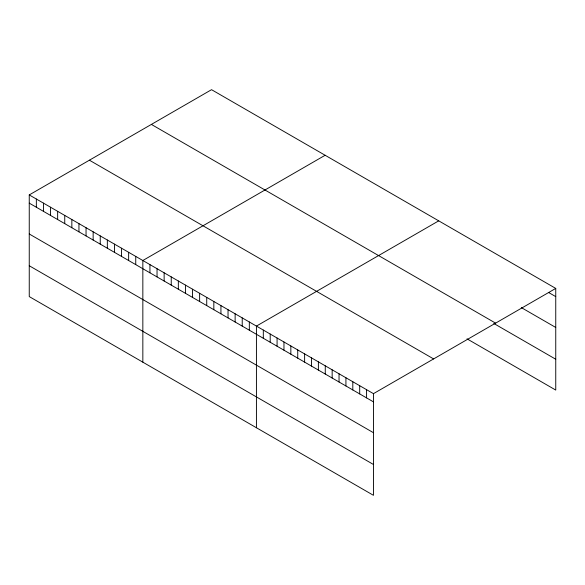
<?xml version="1.0" encoding="UTF-8"?>
<svg xmlns="http://www.w3.org/2000/svg" width="585" height="585" viewBox="0 0 585 585"><rect width="100%" height="100%" fill="white"/><g stroke="black" fill="none" stroke-linecap="round" stroke-linejoin="round"><path stroke-width="0.88" d="M29.25 194.929L373.457 393.654L373.457 495.32L29.25 296.588L29.25 194.929L211.543 89.68L555.75 288.412L555.75 390.071L467.02 338.847M325.128 155.266L142.842 260.508L142.842 362.166M438.721 220.845L256.427 326.086L256.427 427.752M373.457 393.654L555.75 288.412M548.869 292.654L555.75 296.624M521.33 307.593L555.75 327.461M151.383 124.415L495.597 323.139M493.791 323.461L555.75 359.234M89.403 160.195L433.617 358.927M29.25 203.141L373.457 401.866M29.25 233.978L373.457 432.71M29.25 265.751L373.457 464.483M366.576 389.683L366.576 397.895M359.695 385.705L359.695 393.917M352.806 381.734L352.806 389.946M345.925 377.756L345.925 385.968M339.037 373.778L339.037 381.998M332.156 369.808L332.156 378.02M325.267 365.83L325.267 374.049M318.386 361.859L318.386 370.071M311.505 357.881L311.505 366.1M304.617 353.91L304.617 362.122M297.736 349.932L297.736 358.152M290.847 345.962L290.847 354.174M283.966 341.984L283.966 350.203M277.078 338.013L277.078 346.225M270.197 334.035L270.197 342.254M263.316 330.064L263.316 338.276M249.327 321.991L249.327 330.203M242.227 317.889L242.227 326.101M235.133 313.794L235.133 322.006M228.033 309.692L228.033 317.904M220.933 305.597L220.933 313.809M213.832 301.494L213.832 309.706M206.732 297.399L206.732 305.611M199.631 293.297L199.631 301.509M192.538 289.202L192.538 297.414M185.438 285.1L185.438 293.312M178.337 280.997L178.337 289.217M171.237 276.902L171.237 285.114M164.136 272.8L164.136 281.019M157.036 268.705L157.036 276.917M149.935 264.603L149.935 272.822M135.742 256.405L135.742 264.625M128.641 252.31L128.641 260.522M121.541 248.208L121.541 256.427M114.441 244.113L114.441 252.325M107.34 240.011L107.34 248.23M100.24 235.916L100.24 244.128M93.147 231.814L93.147 240.033M86.046 227.719L86.046 235.93M78.946 223.616L78.946 231.835M71.845 219.521L71.845 227.733M64.745 215.419L64.745 223.638M57.644 211.324L57.644 219.536M50.551 207.222L50.551 215.441M43.451 203.127L43.451 211.339M36.35 199.024L36.35 207.236"/></g></svg>
